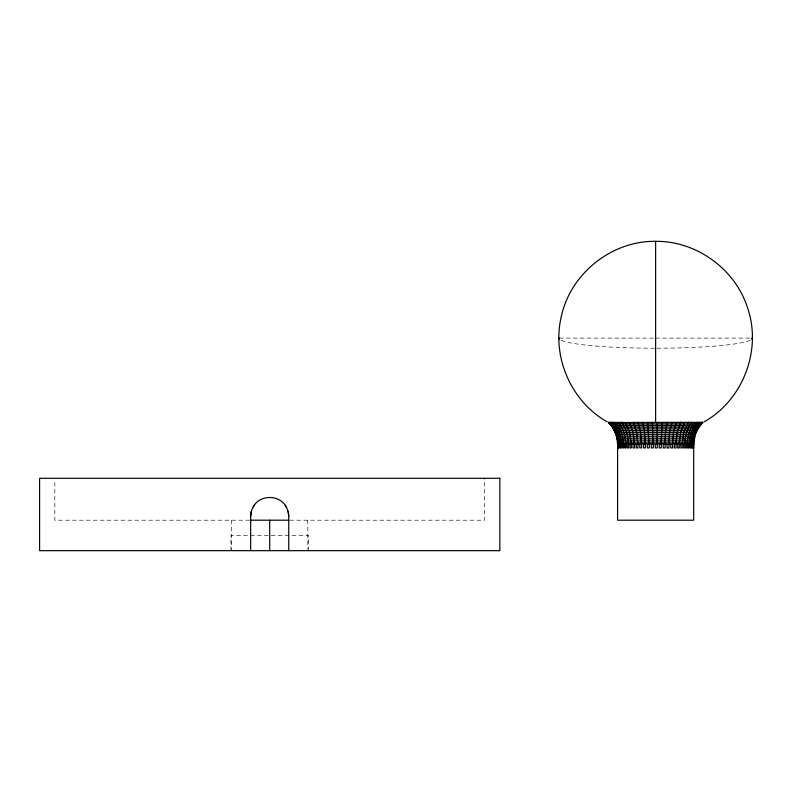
<?xml version="1.0" encoding="UTF-8"?>
<svg xmlns="http://www.w3.org/2000/svg" width="792" height="792" viewBox="0 0 792 792"><rect width="100%" height="100%" fill="white"/><g stroke="black" fill="none" stroke-linecap="round" stroke-linejoin="round"><path stroke-width="0.59" stroke-dasharray="3.96 2.97" d="M559.399 338.095L654.509 338.095M655.627 338.095L750.281 338.095M249.629 520.196L54.836 520.196L54.836 480.754M289.793 520.196L484.575 520.196L484.575 478.289M308.494 550.668L308.494 535.432L230.927 535.432L230.927 549.499M307.811 520.196L307.811 549.45M231.61 520.196L231.61 550.668M750.281 340.204A96.772 10.118 0 0 1 655.627 348.213M654.509 348.213A96.772 10.118 0 0 1 560.983 340.204"/><path stroke-width="1.19" d="M657.023 444.114L657.36 422.433L702.761 422.374L701.197 424.017M693.505 447.925L693.683 443.451L693.188 447.925M661.003 444.114L662.3 422.284M664.914 444.114L665.478 432.452L667.141 422.364M617.839 447.925L617.295 440.134L616.008 434.313L612.493 427.175L608.503 422.374L625.116 422.562M668.725 444.114L669.527 432.452L671.953 422.136M672.388 444.114L673.418 432.452L676.418 422.364M675.873 444.114L677.111 432.452L680.853 422.166M679.14 444.114L680.576 432.452L684.625 422.601M682.14 444.114L683.763 432.452L688.644 422.195M684.862 444.114C684.882 436.323 687.129 428.373 692 422.215M687.258 444.114C687.268 436.402 689.703 428.601 694.634 422.611M689.297 444.114C689.307 436.144 692.119 428.106 697.534 422.205M692.267 444.114C692.267 436.016 695.475 427.928 701.237 422.205M693.158 444.114C693.149 436.105 696.386 428.135 702.058 422.473M693.673 444.114L695.327 434.313L698.841 427.175L702.751 422.453L701.712 422.611M250.658 550.668L250.658 516.384L251.311 511.454M608.87 422.383C614.632 428.036 617.928 436.046 617.918 444.114L618.027 443.451L618.344 447.925L618.799 443.451L619.334 447.925L619.948 447.925L620.017 443.451L620.73 444.114L621.631 443.451L622.502 444.114L623.492 444.114L623.611 443.451L624.641 444.114L625.809 444.114L625.947 443.451L628.442 444.114L628.601 443.451L631.382 444.114L631.551 443.451L634.58 444.114L634.778 443.451L636.293 444.114L638.015 444.114L638.223 443.451L639.827 444.114L641.639 444.114L641.857 443.451L645.421 444.114L645.648 443.451L647.361 444.114L649.311 444.114L649.539 443.451L653.271 444.114L653.509 443.451L655.271 444.114L657.261 444.114L657.499 443.451L661.231 444.114L661.459 443.451L665.141 444.114L665.369 443.451L667.042 444.114L668.943 444.114L669.161 443.451L670.774 444.114L672.596 444.114L672.814 443.451L676.071 444.114L676.269 443.451L677.695 444.114L679.318 444.114L679.506 443.451L682.308 444.114L682.476 443.451L683.664 444.114L685.001 444.114L685.159 443.451L687.377 444.114L687.515 443.451L689.396 444.114L689.515 443.451L690.238 444.114L691.149 443.451L691.703 447.925L692.327 447.925L692.396 443.451L692.772 447.925L693.703 447.925M693.416 442.114L693.931 438.164M694.95 434.313L698.445 427.175L702.395 422.383M695.257 434.313L695.96 432.452L615.236 432.452L612.424 427.175L608.513 422.453M609.592 422.562L615.938 422.562M697.722 428.878L700.009 425.561L611.256 425.561M253.212 506.86C259.736 494.366 279.675 494.366 286.209 506.86M699.435 422.403C692.98 429.125 690.278 438.748 691.06 447.925L690.238 447.925L690.238 444.114M704.019 421.898C742.837 400.247 762.033 350.262 747.668 308.197C735.461 269.151 696.534 240.867 655.627 241.332C611.186 240.669 569.577 274.369 560.983 317.978C552.024 357.895 571.596 401.851 607.246 421.898M618.027 422.562L657.36 422.433M645.094 422.562L628.106 422.562M559.399 338.095L558.865 338.095A96.772 10.118 0 0 0 559.399 339.154M751.865 338.095L752.4 338.095A96.772 10.118 0 0 1 751.865 339.154M608.632 422.562L609.444 422.562M645.965 422.562L654.519 422.562M656.479 422.562L683.12 422.562M686.417 422.562L693.099 422.562M695.554 422.562L702.633 422.562M609.988 424.017L701.276 424.017M612.424 427.175L698.841 427.175M613.473 428.878L697.792 428.878M614.414 430.63L696.851 430.63M615.236 432.452L615.938 434.313L695.327 434.313M616.523 436.224L694.742 436.224L694.287 438.164L616.978 438.164L615.938 434.313M617.295 440.134L693.97 440.134L693.772 442.114L617.493 442.114L617.562 444.114L618.106 444.114L618.077 447.925L617.562 447.925M619.334 444.114L619.948 444.114M691.703 444.114L692.327 444.114M250.658 520.196L288.753 520.196M609.711 422.275C615.463 427.977 618.691 436.036 618.681 444.114M611.177 422.275C616.79 428.046 619.859 436.085 619.859 444.114M613.048 422.205C619.582 429.017 621.888 438.718 621.532 447.925L620.73 447.925L620.73 444.114M615.731 422.502C620.799 428.462 623.353 436.333 623.363 444.114M618.453 422.364C623.324 428.462 625.63 436.362 625.65 444.114M610.642 424.017L611.889 425.561M621.512 422.126C626.195 428.403 628.234 436.352 628.274 444.114M613.038 427.175L614.077 428.878M625.462 422.562L629.699 432.452L631.194 444.114M629.224 422.275L633.085 432.452L634.382 444.114M633.452 422.225L636.718 432.452L637.808 444.114M637.936 422.195L640.56 432.452L641.421 444.114M642.649 422.225L644.559 432.452L645.193 444.114M288.11 511.454L288.753 516.384L288.753 550.668M647.51 422.364L649.084 444.114M617.037 438.164L617.364 440.134M652.42 422.324L653.044 444.114M617.592 443.451L617.582 520.196L693.683 520.196L693.683 443.451M618.037 442.114L617.958 447.925M693.426 444.114L693.426 447.925M689.396 444.114L689.396 447.925L688.397 447.925L688.397 444.114M687.377 444.114L687.377 447.925L686.199 447.925L686.199 444.114M685.001 444.114L685.001 447.925L683.664 447.925L683.664 444.114M682.308 444.114L682.308 447.925L680.813 447.925L680.813 444.114M679.318 444.114L679.318 447.925L677.695 447.925L677.695 444.114M676.071 444.114L676.071 447.925L674.338 447.925L674.338 444.114M672.596 444.114L672.596 447.925L670.774 447.925L670.774 444.114M668.943 444.114L668.943 447.925L667.042 447.925L667.042 444.114M665.141 444.114L665.141 447.925L663.181 447.925L663.181 444.114M661.231 444.114L661.231 447.925L659.251 447.925L659.251 444.114M657.261 444.114L657.261 447.925L655.271 447.925L655.271 444.114M655.627 241.332L655.627 422.671M653.271 444.114L653.271 447.925L651.291 447.925L651.291 444.114M649.311 444.114L649.311 447.925L647.361 447.925L647.361 444.114M645.421 444.114L645.421 447.925L643.53 447.925L643.53 444.114M641.639 444.114L641.639 447.925L639.827 447.925L639.827 444.114M638.015 444.114L638.015 447.925L636.293 447.925L636.293 444.114M634.58 444.114L634.58 447.925L632.976 447.925L632.976 444.114M631.382 444.114L631.382 447.925L629.907 447.925L629.907 444.114M628.442 444.114L628.442 447.925L627.115 447.925L627.115 444.114M625.809 444.114L625.809 447.925L624.641 447.925L624.641 444.114M623.492 444.114L623.492 447.925L622.502 447.925L622.502 444.114M269.706 520.196L269.706 550.668M250.658 516.384A19.008 18.949 -90 0 1 254.598 504.791M284.823 504.781A19.028 18.968 -90 0 1 288.763 516.394M499.821 478.289L39.6 478.289L39.6 550.668L499.821 550.668L499.821 478.289"/></g></svg>
